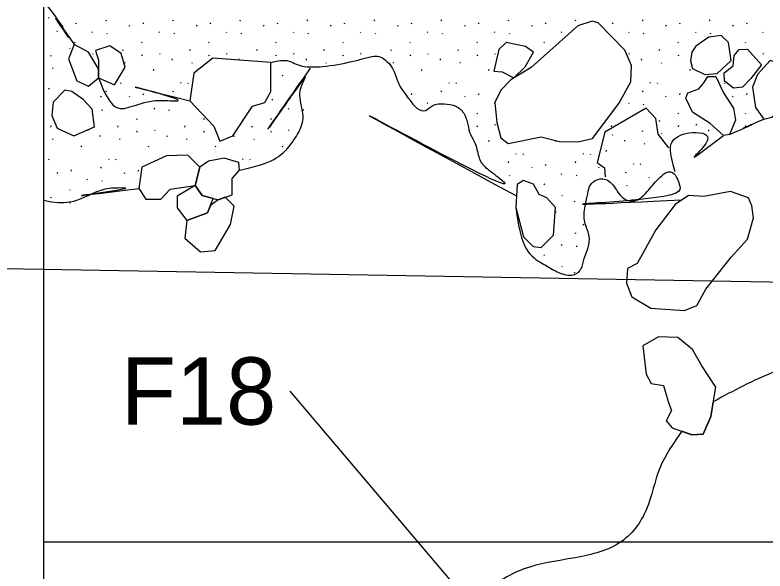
# Model space of a CAD drawing. Extents: x -204 to -1, y -285 to 3.
# Drawn here: x -170.169 to -165.711, y -270.173 to -266.867 of the extents above; entities that cross this region are included whole.
import ezdxf

# ---------------------------------------------------------------- set-up
doc = ezdxf.new("R2010")
doc.units = 0
for name, color, linetype in [('Brick', 7, 'Continuous'), ('building location', 7, 'Continuous'), ('Feature Labels', 7, 'Continuous'), ('Mortar', 7, 'Continuous'), ('Quadrat Boundaries', 7, 'Continuous'), ('Stone', 7, 'Continuous'), ('Unnumbered unidentified Features', 7, 'Continuous')]:
    doc.layers.add(name, color=color, linetype=linetype)

msp = doc.modelspace()

# ---------------------------------------------------------------- linework, layer by layer
at = {"layer": 'Brick'}
msp.add_lwpolyline([(-167.2497, -267.0303), (-167.2933, -267.0722), (-167.3235, -267.2014), (-167.2732, -267.2047), (-167.2039, -267.2413), (-167.1374, -267.1745), (-167.0871, -267.089), (-167.1341, -267.0538)], close=True, dxfattribs=at)
at = {"layer": 'building location'}
msp.add_lwpolyline([(-176.4128, -257.5377), (-162.1994, -257.7858), (-162.3867, -268.5131), (-176.6, -268.265)], close=True, dxfattribs=at)
at = {"layer": 'Feature Labels'}
msp.add_line((-168.5359, -269.1029), (-167.0853, -270.8132), dxfattribs=at)
at = {"layer": 'Mortar'}
for p, q in [((-169.9698, -266.8812), (-169.9668, -266.8857)), ((-169.628, -266.9023), (-169.625, -266.8956)), ((-169.2294, -266.9023), (-169.2264, -266.8956)), ((-168.8308, -266.9023), (-168.8278, -266.8956)), ((-168.4323, -266.9023), (-168.4293, -266.8956)), ((-168.0337, -266.9023), (-168.0307, -266.8956)), ((-167.6351, -266.9023), (-167.6321, -266.8956)), ((-167.2365, -266.9023), (-167.2335, -266.8956)), ((-166.8379, -266.9023), (-166.8349, -266.8956)), ((-166.4393, -266.9023), (-166.4363, -266.8956)), ((-166.0408, -266.9023), (-166.0378, -266.8956)), ((-169.8895, -266.9283), (-169.8865, -266.9328)), ((-169.8056, -266.9196), (-169.8026, -266.9128)), ((-169.4909, -266.9283), (-169.4879, -266.9328)), ((-169.407, -266.9196), (-169.404, -266.9128)), ((-169.0923, -266.9283), (-169.0893, -266.9328)), ((-169.0084, -266.9196), (-169.0054, -266.9128)), ((-168.6937, -266.9283), (-168.6907, -266.9328)), ((-168.6098, -266.9196), (-168.6068, -266.9128)), ((-168.2951, -266.9283), (-168.2921, -266.9328)), ((-168.2113, -266.9196), (-168.2083, -266.9128)), ((-167.8965, -266.9283), (-167.8935, -266.9328)), ((-167.8127, -266.9196), (-167.8097, -266.9128)), ((-167.498, -266.9283), (-167.495, -266.9328)), ((-167.4141, -266.9196), (-167.4111, -266.9128)), ((-167.0994, -266.9283), (-167.0964, -266.9328)), ((-167.0155, -266.9196), (-167.0125, -266.9128)), ((-166.6169, -266.9196), (-166.6139, -266.9128)), ((-166.3022, -266.9283), (-166.2992, -266.9328)), ((-166.2183, -266.9196), (-166.2153, -266.9128)), ((-165.9036, -266.9283), (-165.9006, -266.9328)), ((-165.8198, -266.9196), (-165.8168, -266.9128)), ((-169.9195, -266.9611), (-169.9165, -266.9655)), ((-169.7119, -266.9675), (-169.7089, -266.972)), ((-169.6234, -266.9756), (-169.6204, -266.9801)), ((-169.3133, -266.9675), (-169.3104, -266.972)), ((-169.2248, -266.9756), (-169.2218, -266.9801)), ((-168.9148, -266.9675), (-168.9118, -266.972)), ((-168.8262, -266.9756), (-168.8232, -266.9801)), ((-168.5162, -266.9675), (-168.5132, -266.972)), ((-168.4276, -266.9756), (-168.4246, -266.9801)), ((-168.1176, -266.9675), (-168.1146, -266.972)), ((-168.0291, -266.9756), (-168.0261, -266.9801)), ((-167.719, -266.9675), (-167.716, -266.972)), ((-167.6305, -266.9756), (-167.6275, -266.9801)), ((-167.3204, -266.9675), (-167.3174, -266.972)), ((-167.2319, -266.9756), (-167.2289, -266.9801)), ((-166.9218, -266.9675), (-166.9189, -266.972)), ((-166.5233, -266.9675), (-166.5203, -266.972)), ((-166.4347, -266.9756), (-166.4317, -266.9801)), ((-166.1247, -266.9675), (-166.1217, -266.972)), ((-166.0361, -266.9756), (-166.0331, -266.9801)), ((-165.7261, -266.9675), (-165.7231, -266.972)), ((-169.8155, -267.0288), (-169.8125, -267.0333)), ((-169.417, -267.0288), (-169.414, -267.0333)), ((-169.0184, -267.0288), (-169.0154, -267.0333)), ((-168.6198, -267.0288), (-168.6168, -267.0333)), ((-168.2212, -267.0288), (-168.2182, -267.0333)), ((-167.8226, -267.0288), (-167.8196, -267.0333)), ((-167.424, -267.0288), (-167.421, -267.0333)), ((-167.0255, -267.0288), (-167.0225, -267.0333)), ((-166.2283, -267.0288), (-166.2253, -267.0333)), ((-165.8297, -267.0288), (-165.8267, -267.0333)), ((-169.8456, -267.0616), (-169.8426, -267.0661)), ((-169.5284, -267.0792), (-169.5254, -267.0724)), ((-169.1298, -267.0792), (-169.1268, -267.0724)), ((-168.7312, -267.0792), (-168.7282, -267.0724)), ((-168.3326, -267.0792), (-168.3296, -267.0724)), ((-167.9341, -267.0792), (-167.9311, -267.0724)), ((-167.5355, -267.0792), (-167.5325, -267.0724)), ((-166.3397, -267.0792), (-166.3367, -267.0724)), ((-169.957, -267.1119), (-169.954, -267.1051)), ((-169.7091, -267.0954), (-169.7061, -267.0999)), ((-169.4145, -267.1099), (-169.4115, -267.1031)), ((-169.3105, -267.0954), (-169.3075, -267.0999)), ((-169.0159, -267.1099), (-169.0129, -267.1031)), ((-168.912, -267.0954), (-168.909, -267.0999)), ((-168.6173, -267.1099), (-168.6143, -267.1031)), ((-168.5134, -267.0954), (-168.5104, -267.0999)), ((-168.2188, -267.1099), (-168.2158, -267.1031)), ((-168.1148, -267.0954), (-168.1118, -267.0999)), ((-167.8202, -267.1099), (-167.8172, -267.1031)), ((-167.7162, -267.0954), (-167.7132, -267.0999)), ((-167.4216, -267.1099), (-167.4186, -267.1031)), ((-167.3176, -267.0954), (-167.3146, -267.0999)), ((-167.0221, -267.1079), (-167.02, -267.1031)), ((-166.5205, -267.0954), (-166.5175, -267.0999)), ((-166.2258, -267.1099), (-166.2228, -267.1031)), ((-165.7233, -267.0954), (-165.7203, -267.0999)), ((-169.5175, -267.1486), (-169.5145, -267.1531)), ((-169.2364, -267.1287), (-169.2356, -267.1354)), ((-169.1189, -267.1486), (-169.1159, -267.1531)), ((-168.8378, -267.1287), (-168.837, -267.1354)), ((-168.4392, -267.1287), (-168.4384, -267.1354)), ((-168.3217, -267.1486), (-168.3187, -267.1531)), ((-167.9231, -267.1486), (-167.9202, -267.1531)), ((-167.642, -267.1287), (-167.6413, -267.1354)), ((-167.5246, -267.1486), (-167.5216, -267.1531)), ((-167.124, -267.1516), (-167.123, -267.1531)), ((-166.4463, -267.1287), (-166.4455, -267.1354)), ((-166.3288, -267.1486), (-166.3258, -267.1531)), ((-165.9281, -267.1518), (-165.9272, -267.1531)), ((-169.9461, -267.1813), (-169.9431, -267.1858)), ((-169.3463, -267.1968), (-169.3433, -267.1901)), ((-167.752, -267.1968), (-167.749, -267.1901)), ((-167.3534, -267.1968), (-167.3504, -267.1901)), ((-166.1576, -267.1968), (-166.1546, -267.1901)), ((-168.5792, -267.2295), (-168.5762, -267.2228)), ((-169.5411, -267.2701), (-169.5381, -267.2746)), ((-169.1852, -267.2684), (-169.1822, -267.2729)), ((-169.1425, -267.2701), (-169.1396, -267.2746)), ((-167.5909, -267.2684), (-167.5879, -267.2729)), ((-167.5482, -267.2701), (-167.5452, -267.2746)), ((-166.3951, -267.2684), (-166.3921, -267.2729)), ((-166.3525, -267.2701), (-166.3495, -267.2746)), ((-165.9539, -267.2701), (-165.9509, -267.2746)), ((-169.9698, -267.3028), (-169.9668, -267.3073)), ((-169.628, -267.3239), (-169.625, -267.3172)), ((-169.407, -267.3412), (-169.404, -267.3344)), ((-169.2294, -267.3239), (-169.2264, -267.3172)), ((-167.8127, -267.3412), (-167.8097, -267.3344)), ((-167.6351, -267.3239), (-167.6321, -267.3172)), ((-167.4141, -267.3412), (-167.4111, -267.3344)), ((-166.4393, -267.3239), (-166.4363, -267.3172)), ((-166.2183, -267.3412), (-166.2153, -267.3344)), ((-165.8198, -267.3412), (-165.8168, -267.3344)), ((-169.6581, -267.3566), (-169.6551, -267.3499)), ((-169.4909, -267.3499), (-169.4879, -267.3544)), ((-168.6399, -267.3739), (-168.6369, -267.3671)), ((-167.719, -267.3891), (-167.716, -267.3936)), ((-167.498, -267.3499), (-167.495, -267.3544)), ((-167.3204, -267.3891), (-167.3174, -267.3936)), ((-166.5233, -267.3891), (-166.5203, -267.3936)), ((-166.3022, -267.3499), (-166.2992, -267.3544)), ((-165.9036, -267.3499), (-165.9006, -267.3544)), ((-169.6534, -267.4299), (-169.6504, -267.4344)), ((-169.3434, -267.4218), (-169.3404, -267.4263)), ((-169.2548, -267.4299), (-169.2518, -267.4344)), ((-168.5462, -267.4218), (-168.5432, -267.4263)), ((-168.4577, -267.4299), (-168.4547, -267.4344)), ((-166.4347, -267.3972), (-166.4317, -267.4017)), ((-167.424, -267.4504), (-167.421, -267.4549)), ((-166.6245, -267.454), (-166.6239, -267.4549)), ((-166.2283, -267.4504), (-166.2253, -267.4549)), ((-165.8297, -267.4504), (-165.8267, -267.4549)), ((-169.447, -267.4831), (-169.444, -267.4876)), ((-169.0484, -267.4831), (-169.0454, -267.4876)), ((-168.6498, -267.4831), (-168.6468, -267.4876)), ((-167.4216, -267.5315), (-167.4186, -267.5247)), ((-167.3176, -267.5169), (-167.3146, -267.5214)), ((-166.6244, -267.5315), (-166.6214, -267.5247)), ((-166.3397, -267.5007), (-166.3367, -267.494)), ((-166.2258, -267.5315), (-166.2228, -267.5247)), ((-166.1219, -267.5169), (-166.1189, -267.5214)), ((-165.8273, -267.5315), (-165.8243, -267.5247)), ((-169.957, -267.5335), (-169.954, -267.5267)), ((-169.7387, -267.5503), (-169.7362, -267.5542)), ((-169.5584, -267.5335), (-169.5554, -267.5267)), ((-169.4445, -267.5642), (-169.4415, -267.5574)), ((-169.3406, -267.5497), (-169.3376, -267.5542)), ((-169.1598, -267.5335), (-169.1568, -267.5267)), ((-169.046, -267.5642), (-169.043, -267.5574)), ((-168.7613, -267.5335), (-168.7583, -267.5267)), ((-168.6474, -267.5642), (-168.6444, -267.5574)), ((-168.5434, -267.5497), (-168.5404, -267.5542)), ((-166.4395, -267.5608), (-166.4365, -267.5541)), ((-166.0477, -267.5503), (-166.0469, -267.557)), ((-169.9461, -267.6029), (-169.9431, -267.6074)), ((-169.665, -267.583), (-169.6642, -267.5898)), ((-169.5475, -267.6029), (-169.5445, -267.6074)), ((-169.2664, -267.583), (-169.2656, -267.5898)), ((-169.1489, -267.6029), (-169.1459, -267.6074)), ((-168.8678, -267.583), (-168.8671, -267.5898)), ((-168.7504, -267.6029), (-168.7474, -267.6074)), ((-167.3534, -267.6184), (-167.3504, -267.6116)), ((-166.9548, -267.6184), (-166.9528, -267.6138)), ((-166.6202, -267.577), (-166.6173, -267.5815)), ((-166.5461, -267.6104), (-166.5453, -267.6171)), ((-166.3288, -267.5702), (-166.3258, -267.5747)), ((-169.7749, -267.6511), (-169.7719, -267.6444)), ((-169.3764, -267.6511), (-169.3734, -267.6444)), ((-168.9778, -267.6511), (-168.9748, -267.6444)), ((-168.5792, -267.6511), (-168.5762, -267.6444)), ((-166.4286, -267.6303), (-166.4256, -267.6347)), ((-167.1923, -267.69), (-167.1893, -267.6945)), ((-167.1496, -267.6917), (-167.1466, -267.6962)), ((-166.7937, -267.69), (-166.7907, -267.6945)), ((-166.751, -267.6917), (-166.7481, -267.6962)), ((-166.656, -267.6785), (-166.653, -267.6717)), ((-169.9698, -267.7244), (-169.9668, -267.7289)), ((-169.6138, -267.7227), (-169.6108, -267.7272)), ((-169.5712, -267.7244), (-169.5682, -267.7289)), ((-168.8167, -267.7227), (-168.8137, -267.7272)), ((-168.774, -267.7244), (-168.771, -267.7289)), ((-167.2365, -267.7455), (-167.2335, -267.7388)), ((-166.8379, -267.7455), (-166.8349, -267.7388)), ((-169.8356, -267.7955), (-169.8326, -267.7887)), ((-169.6581, -267.7782), (-169.6551, -267.7715)), ((-169.437, -267.7955), (-169.434, -267.7887)), ((-167.0994, -267.7715), (-167.0964, -267.776)), ((-167.0155, -267.7627), (-167.0125, -267.756)), ((-166.7008, -267.7715), (-166.6978, -267.776)), ((-166.4949, -267.75), (-166.4919, -267.7545)), ((-166.4523, -267.7518), (-166.4493, -267.7563)), ((-169.9195, -267.8042), (-169.9165, -267.8087)), ((-169.5209, -267.8042), (-169.5179, -267.8087)), ((-167.3204, -267.8107), (-167.3181, -267.8142)), ((-167.2319, -267.8188), (-167.2289, -267.8233)), ((-166.9218, -267.8107), (-166.9189, -267.8152)), ((-166.8333, -267.8188), (-166.8303, -267.8233)), ((-166.5391, -267.8056), (-166.5361, -267.7988)), ((-166.402, -267.8316), (-166.399, -267.8361)), ((-169.742, -267.8434), (-169.739, -267.8479)), ((-169.6534, -267.8515), (-169.6504, -267.856)), ((-167.0255, -267.872), (-167.0225, -267.8765)), ((-166.5345, -267.8789), (-166.5315, -267.8834)), ((-169.8456, -267.9047), (-169.8426, -267.9092)), ((-169.957, -267.955), (-169.954, -267.9483)), ((-167.0211, -267.9488), (-167.02, -267.9463)), ((-166.919, -267.9385), (-166.916, -267.943)), ((-169.8431, -267.9858), (-169.8401, -267.979)), ((-166.8449, -267.9719), (-166.8441, -267.9786)), ((-166.9548, -268.04), (-166.9518, -268.0332)), ((-166.7937, -268.1115), (-166.7907, -268.116)), ((-166.8379, -268.1671), (-166.8349, -268.1603)), ((-166.9218, -268.2323), (-166.9189, -268.2368)), ((-166.8333, -268.2404), (-166.8303, -268.2449)), ((-167.0255, -268.2936), (-167.0225, -268.2981)), ((-166.919, -268.3601), (-166.916, -268.3646)), ((-166.8449, -268.3934), (-166.8441, -268.4002))]:
    msp.add_line(p, q, dxfattribs=at)
msp.add_lwpolyline([(-166.2834, -267.6566), (-166.346, -267.5767), (-166.3597, -267.4832), (-166.4167, -267.4216), (-166.6629, -267.563), (-166.7085, -267.7432), (-166.6652, -267.7751), (-166.6606, -267.8298)], dxfattribs=at)
for points in [[(-170, -266.7855), (-169.8937, -266.9163), (-169.8759, -266.9758), (-169.8165, -267.0433), (-170, -266.7855), (-169.8165, -267.0433)], [(-168.6489, -267.1489), (-168.5562, -267.1245), (-168.5145, -267.1602), (-168.4135, -267.184), (-168.2232, -267.1602), (-168.0687, -267.1185), (-167.9973, -267.1007), (-167.9141, -267.184), (-167.8963, -267.2791), (-167.8249, -267.3683), (-167.7833, -267.4278), (-167.7239, -267.4456), (-167.6942, -267.3981), (-167.6169, -267.3921), (-167.5455, -267.404), (-167.498, -267.4456), (-167.4742, -267.523), (-167.4683, -267.5765), (-167.4267, -267.63), (-167.4148, -267.7252), (-167.3731, -267.7787), (-167.2721, -267.8441), (-167.1885, -267.9432), (-168.6489, -267.1489), (-167.1885, -267.9432)], [(-168.8353, -267.7892), (-168.6334, -267.749), (-168.5383, -267.6538), (-168.4789, -267.5646), (-168.4432, -267.4754), (-168.4908, -267.3386), (-168.4491, -267.2494), (-168.4135, -267.184), (-168.8353, -267.7892), (-168.4135, -267.184)], [(-169.6723, -267.2403), (-169.6381, -267.3386), (-169.5727, -267.4397), (-169.4895, -267.4159), (-169.3468, -267.3683), (-169.2279, -267.3802), (-169.1307, -267.3776), (-169.6723, -267.2403), (-169.1307, -267.3776)], [(-165.9215, -267.5772), (-165.8222, -267.5349), (-165.7179, -267.4858), (-165.9215, -267.5772), (-165.7179, -267.4858)], [(-166.245, -267.7988), (-166.2799, -267.6776), (-166.2799, -267.6062), (-166.1551, -267.5527), (-165.9569, -267.5831), (-166.245, -267.7988), (-165.9569, -267.5831)], [(-167.1929, -268.0111), (-167.1704, -268.1772), (-167.1229, -268.2961), (-167.0218, -268.3497), (-166.9505, -268.3972), (-166.8554, -268.427), (-166.7959, -268.3794), (-166.79, -268.314), (-166.7602, -268.2545), (-166.7484, -268.1712), (-166.79, -268.1058), (-166.784, -267.9988), (-166.7602, -267.9274), (-166.7602, -267.8739), (-166.683, -267.8263), (-166.6116, -267.8679), (-166.5641, -267.969), (-166.469, -267.9809), (-166.4155, -267.9214), (-166.3441, -267.8382), (-166.2966, -267.7965), (-166.249, -267.7965), (-166.2133, -267.8858), (-166.2061, -267.9668), (-167.1929, -268.0111), (-166.2061, -267.9668)], [(-170, -267.969), (-169.864, -267.9988), (-169.7451, -267.9452), (-169.644, -267.8976), (-169.5489, -267.8917), (-169.4332, -267.8983), (-170, -267.969), (-169.4332, -267.8983)]]:
    msp.add_open_spline(points, degree=3, dxfattribs=at)
at = {"layer": 'Quadrat Boundaries'}
for p, q in [((-170, -262), (-170, -270)), ((-170, -270), (-162, -270)), ((-170, -270), (-170, -275.5))]:
    msp.add_line(p, q, dxfattribs=at)
at = {"layer": 'Stone'}
for points in [[(-166.7032, -266.9132), (-166.7386, -266.9044), (-166.8241, -266.9309), (-167.1014, -267.1788), (-167.2224, -267.2526), (-167.2814, -267.3146), (-167.3168, -267.3884), (-167.305, -267.5064), (-167.2814, -267.5979), (-167.2371, -267.6304), (-167.0424, -267.592), (-166.9333, -267.6186), (-166.8241, -267.6215), (-166.7356, -267.6009), (-166.5793, -267.3943), (-166.5085, -267.2644), (-166.5056, -267.167), (-166.5439, -267.0755)], [(-165.9274, -267.0313), (-165.9716, -266.9899), (-166.0454, -266.9988), (-166.1221, -267.0519), (-166.1457, -267.0873), (-166.1545, -267.1405), (-166.1427, -267.1847), (-166.069, -267.2201), (-165.9952, -267.2142), (-165.9126, -267.1375)], [(-169.6723, -267.2403), (-169.6723, -267.1876), (-169.7321, -267.089), (-169.8165, -267.0433), (-169.8517, -267.1278), (-169.8025, -267.2579), (-169.7321, -267.2896)], [(-169.6055, -267.0503), (-169.6899, -267.0785), (-169.6723, -267.1348), (-169.6723, -267.2403), (-169.5774, -267.2826), (-169.5141, -267.177), (-169.5387, -267.0961)], [(-165.7327, -267.1641), (-165.7946, -267.2438), (-165.8448, -267.2969), (-165.8979, -267.3028), (-165.951, -267.2615), (-165.9539, -267.2113), (-165.9008, -267.17), (-165.8949, -267.108), (-165.8654, -267.0726), (-165.8153, -267.0696)], [(-168.6489, -267.1489), (-168.9936, -267.1242), (-169.1061, -267.2122), (-169.1307, -267.3776), (-168.9865, -267.5289), (-168.9514, -267.6168), (-168.874, -267.5852), (-168.7579, -267.4092), (-168.6841, -267.3881), (-168.6489, -267.3213)], [(-165.6412, -267.1523), (-165.6796, -267.1375), (-165.7563, -267.2201), (-165.7858, -267.2969), (-165.7681, -267.4179), (-165.7179, -267.4858), (-165.6707, -267.4739), (-165.5999, -267.4149), (-165.5763, -267.3648), (-165.5999, -267.291), (-165.6353, -267.226)], [(-165.8979, -267.4208), (-165.8861, -267.4917), (-165.9215, -267.5772), (-165.9569, -267.5831), (-166.0365, -267.5123), (-166.1427, -267.4444), (-166.1811, -267.3618), (-166.1693, -267.3293), (-166.1044, -267.3057), (-166.0749, -267.2703), (-166.0513, -267.2319), (-166.0041, -267.2319), (-165.9569, -267.3293)], [(-169.697, -267.5324), (-169.711, -267.4268), (-169.7638, -267.3705), (-169.8306, -267.3213), (-169.8728, -267.3142), (-169.9431, -267.3846), (-169.9502, -267.4655), (-169.9185, -267.5394), (-169.82, -267.5852)], [(-169.1413, -267.7013), (-169.2679, -267.7048), (-169.4156, -267.7716), (-169.4332, -267.8983), (-169.391, -267.9617), (-169.3031, -267.9617), (-169.2468, -267.9018), (-169.0991, -267.8807), (-169.0709, -267.7716)], [(-169.0709, -267.7716), (-169.0991, -267.8807), (-169.0569, -267.9405), (-168.9619, -267.9652), (-168.8775, -267.937), (-168.8775, -267.8385), (-168.8353, -267.7892), (-168.8388, -267.7435), (-168.9267, -267.7189), (-169.0182, -267.7365)], [(-168.9906, -267.9577), (-169.0569, -267.9405), (-169.0991, -267.8807), (-169.2046, -267.9441), (-169.2046, -268.0144), (-169.1483, -268.0883), (-169.0252, -268.0426)], [(-167.0867, -267.8724), (-167.1457, -267.8517), (-167.184, -267.8753), (-167.1929, -268.0111), (-167.1457, -268.1852), (-167.0896, -268.2442), (-167.0424, -268.2501), (-166.9687, -268.1763), (-166.9569, -268.0111), (-167.007, -267.955), (-167.0542, -267.9343)], [(-166.1663, -267.9402), (-166.246, -267.9934), (-166.361, -268.1439), (-166.4702, -268.3446), (-166.5292, -268.3741), (-166.5351, -268.4626), (-166.5026, -268.5423), (-166.3905, -268.6102), (-166.1899, -268.6249), (-166.1162, -268.5954), (-166.0631, -268.498), (-165.9126, -268.3062), (-165.8153, -268.2), (-165.7799, -268.0731), (-165.7887, -268.0022), (-165.8094, -267.955), (-165.9156, -267.9166), (-166.0749, -267.9461)], [(-169.0079, -268.0002), (-169.0252, -268.0426), (-169.1483, -268.0883), (-169.1589, -268.1939), (-169.0674, -268.2748), (-168.9795, -268.2678), (-168.8881, -268.113), (-168.8669, -268.0039), (-168.9197, -267.9511), (-168.9619, -267.9652)], [(-166.3433, -268.7814), (-166.4377, -268.8345), (-166.4171, -269.0027), (-166.3876, -269.0588), (-166.3138, -269.0706), (-166.2873, -269.165), (-166.2666, -269.2181), (-166.2991, -269.2801), (-166.2637, -269.3214), (-166.1457, -269.3627), (-166.0778, -269.3598), (-166.0336, -269.2535), (-166.0041, -269.0794), (-166.0867, -268.9525), (-166.1427, -268.8551), (-166.2283, -268.7843)]]:
    msp.add_lwpolyline(points, close=True, dxfattribs=at)
at = {"layer": 'Unnumbered unidentified Features'}
msp.add_lwpolyline([(-166.0188, -269.1665), (-166.0336, -269.2535), (-166.0778, -269.3598), (-166.1457, -269.3627), (-166.2047, -269.3421)], dxfattribs=at)
for points in [[(-165.2676, -268.8872), (-165.4, -268.9059), (-165.6624, -268.975), (-165.8993, -269.1023), (-166.0188, -269.1665)], [(-166.2047, -269.3421), (-166.2528, -269.4098), (-166.3563, -269.5556), (-166.3939, -269.8102), (-166.5584, -270.0347), (-166.8566, -270.1026), (-167.1497, -270.1393), (-167.4098, -270.3074), (-167.6152, -270.4872), (-167.8978, -270.4805), (-168.1282, -270.3593), (-168.3514, -270.4536), (-168.5114, -270.6292), (-168.3931, -270.8465), (-168.4875, -271.1285), (-168.6399, -271.3828), (-168.7581, -271.6801), (-168.6697, -271.9559), (-168.5182, -272.2147), (-168.2879, -272.3613), (-168.149, -272.6116), (-167.8963, -272.5366), (-167.7721, -272.7813), (-167.535, -272.8905), (-167.3497, -272.953), (-167.2694, -272.9801)]]:
    msp.add_open_spline(points, degree=3, dxfattribs=at)

# ---------------------------------------------------------------- texts
at = {"layer": 'Feature Labels'}
msp.add_text('F18', height=0.4, dxfattribs=at).set_placement((-169.5385, -269.3029))

doc.saveas('drawing.dxf')
